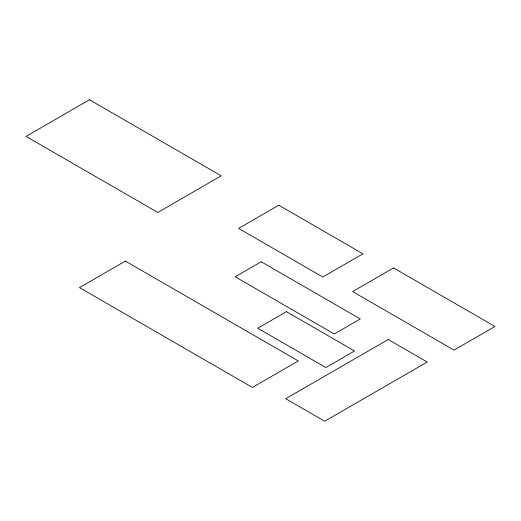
<?xml version="1.0" encoding="UTF-8"?>
<svg xmlns="http://www.w3.org/2000/svg" width="521" height="521" viewBox="0 0 521 521"><rect width="100%" height="100%" fill="white"/><g stroke="black" fill="none" stroke-linecap="round" stroke-linejoin="round"><path stroke-width="0.78" d="M89.482 99.765L26.05 136.391L157.798 212.457L221.236 175.831L89.482 99.765M125.385 261.099L79.472 287.605L252.398 387.442L298.305 360.936L125.385 261.099M278.794 205.215L238.625 228.406L322.792 277.003L362.961 253.805L278.794 205.215M261.197 261.757L235.179 276.781L334.267 333.987L360.285 318.969L261.197 261.757M286.446 311.675L257.752 328.243L325.853 367.559L354.547 350.991L286.446 311.675M393.57 267.944L352.632 291.578L454.012 350.112L494.95 326.478L393.57 267.944M388.21 339.51L285.684 398.702L324.707 421.235L427.233 362.036L388.21 339.51"/></g></svg>
